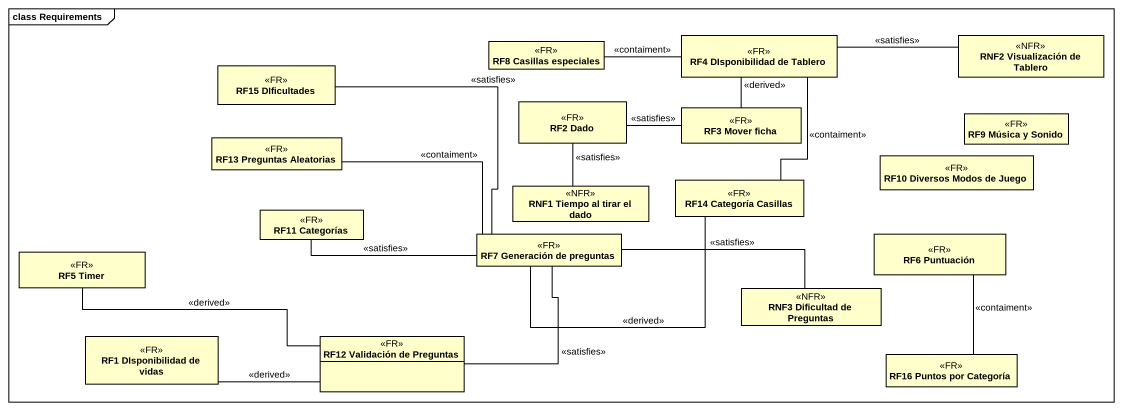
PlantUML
@startuml
mainframe class Requirements
hide circle
hide empty members
class "RF4 DIsponibilidad de Tablero" as RF4_DIsponibilidad_de <<FR>>
class "RNF2 Visualización de Tablero" as RNF2_Visualización_de <<NFR>>
class "RF15 DIficultades" as RF15_DIficultades <<FR>>
class "RF8 Casillas especiales" as RF8_Casillas_especiales <<FR>>
class "RF2 Dado" as RF2_Dado <<FR>>
class "RF3 Mover ficha" as RF3_Mover_ficha <<FR>>
class "RF9 Música y Sonido" as RF9_Música_y_Sonido <<FR>>
class "RF13 Preguntas Aleatorias" as RF13_Preguntas_Aleatorias <<FR>>
class "RNF1 Tiempo al tirar el dado" as RNF1_Tiempo_al_tirar_el_dado <<NFR>>
class "RF14 Categoría Casillas" as RF14_Categoría_Casillas <<FR>>
class "RF10 Diversos Modos de Juego" as RF10_Diversos_Modos_de_Juego <<FR>>
class "RF11 Categorías" as RF11_Categorías <<FR>>
class "RF5 Timer" as RF5_Timer <<FR>>
class "RF7 Generación de preguntas" as RF7_Generación_de_preguntas <<FR>>
class "RF6 Puntuación" as RF6_Puntuación <<FR>>
class "RNF3 Dificultad de Preguntas" as RNF3_Dificultad_de_Preguntas <<NFR>>
class "RF1 DIsponibilidad de vidas" as RF1_DIsponibilidad_de_vidas <<FR>>
class "RF12 Validación de Preguntas" as RF12_Validación_de_Preguntas <<FR>>
class "RF16 Puntos por Categoría" as RF16_Puntos_por_Categoría <<FR>>
RF4_DIsponibilidad_de -right- RNF2_Visualización_de : <<satisfies>>
RF4_DIsponibilidad_de -- RF3_Mover_ficha : <<derived>>
RF4_DIsponibilidad_de -- RF14_Categoría_Casillas : <<contaiment>>
RF15_DIficultades -- RF7_Generación_de_preguntas : <<satisfies>>
RF8_Casillas_especiales -right- RF4_DIsponibilidad_de : <<contaiment>>
RF2_Dado -right- RF3_Mover_ficha : <<satisfies>>
RF13_Preguntas_Aleatorias -right- RF7_Generación_de_preguntas : <<contaiment>>
RNF1_Tiempo_al_tirar_el_dado -up- RF2_Dado : <<satisfies>>
RF5_Timer -right- RF12_Validación_de_Preguntas : <<derived>>
RF7_Generación_de_preguntas -right- RF14_Categoría_Casillas : <<derived>>
RF7_Generación_de_preguntas -left- RF11_Categorías : <<satisfies>>
RF7_Generación_de_preguntas -right- RNF3_Dificultad_de_Preguntas : <<satisfies>>
RF6_Puntuación -- RF16_Puntos_por_Categoría : <<contaiment>>
RF12_Validación_de_Preguntas -up- RF7_Generación_de_preguntas : <<satisfies>>
RF12_Validación_de_Preguntas -left- RF1_DIsponibilidad_de_vidas : <<derived>>
@enduml
